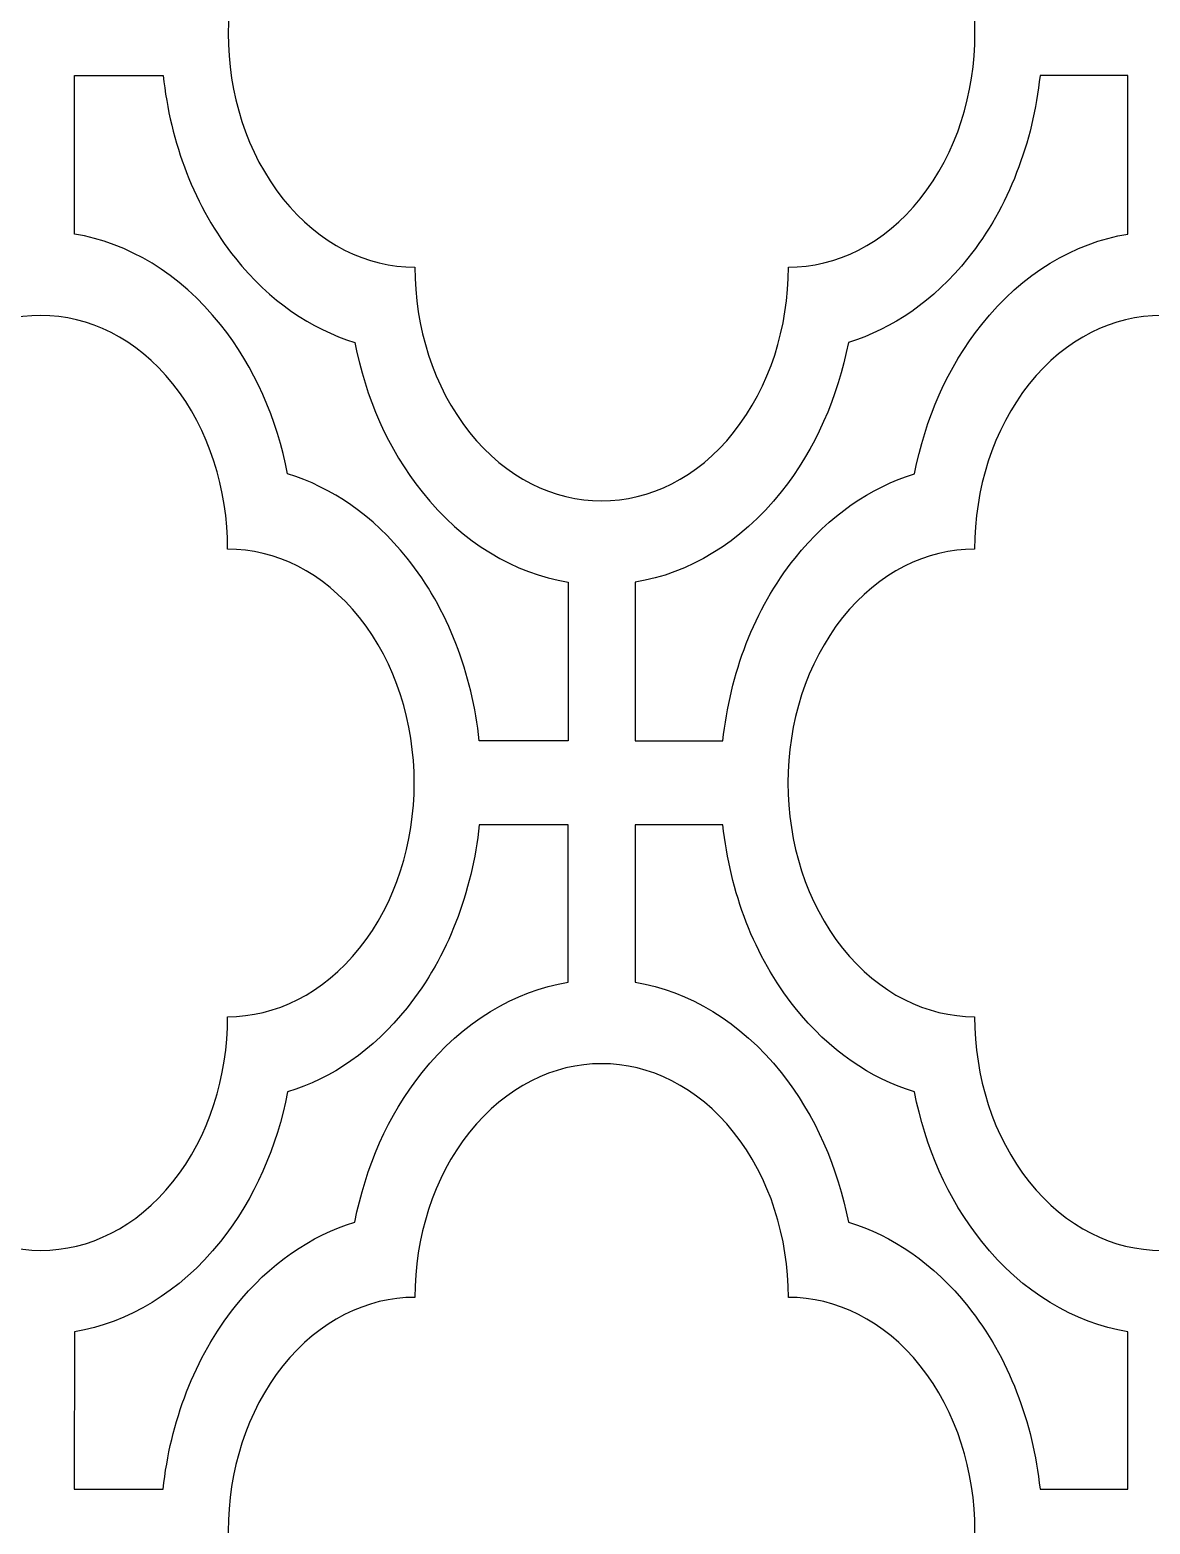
# Model space of a CAD drawing. Header units: centimetres. Extents: x -88 to 88, y -108 to 108.
# Drawn here: x -61.07 to -34.28, y -71.49 to -35.75 of the extents above; entities that cross this region are included whole.
import ezdxf

# ---------------------------------------------------------------- set-up
doc = ezdxf.new("R2010")
doc.units = ezdxf.units.CM
doc.header["$MEASUREMENT"] = 0
doc.layers.add('layer 1', color=7, linetype='Continuous')

msp = doc.modelspace()

# ---------------------------------------------------------------- linework, layer by layer
at = {"layer": 'layer 1', "color": 114}
for points, knots in [([(-51.86683, -30.23824), (-51.86634, -28.80758), (-51.43037, -27.37711), (-50.55893, -26.28581), (-50.55893, -26.28581), (-48.81504, -24.10196), (-45.98659, -24.10197), (-44.24272, -26.28581), (-44.24272, -26.28581), (-43.37128, -27.37711), (-42.9353, -28.80756), (-42.93481, -30.23824), (-42.93481, -30.23824), (-41.79237, -30.23884), (-40.65009, -30.78481), (-39.77865, -31.8761), (-39.77865, -31.8761), (-38.03478, -34.05994), (-38.03478, -37.60198), (-39.77865, -39.78581), (-39.77865, -39.78581), (-40.65003, -40.87703), (-41.79222, -41.42299), (-42.93458, -41.42367), (-42.93458, -41.42367), (-42.93507, -42.85441), (-43.37107, -44.28496), (-44.24256, -45.37631), (-44.24256, -45.37631), (-45.98652, -47.56026), (-48.81511, -47.56024), (-50.55908, -45.3763), (-50.55908, -45.3763), (-51.43056, -44.28496), (-51.86656, -42.85443), (-51.86704, -41.42369), (-51.86704, -41.42369), (-53.0094, -41.42301), (-54.1516, -40.87703), (-55.02298, -39.78581), (-55.02298, -39.78581), (-56.76686, -37.60198), (-56.76686, -34.05994), (-55.02298, -31.8761), (-55.02298, -31.8761), (-54.15155, -30.78481), (-53.00927, -30.23884), (-51.86683, -30.23824)], [0, 0, 0, 0, 0.07692308, 0.07692308, 0.07692308, 0.07692308, 0.15384615, 0.15384615, 0.15384615, 0.15384615, 0.23076923, 0.23076923, 0.23076923, 0.23076923, 0.30769231, 0.30769231, 0.30769231, 0.30769231, 0.38461538, 0.38461538, 0.38461538, 0.38461538, 0.46153846, 0.46153846, 0.46153846, 0.46153846, 0.53846154, 0.53846154, 0.53846154, 0.53846154, 0.61538462, 0.61538462, 0.61538462, 0.61538462, 0.69230769, 0.69230769, 0.69230769, 0.69230769, 0.76923077, 0.76923077, 0.76923077, 0.76923077, 0.84615385, 0.84615385, 0.84615385, 0.84615385, 1, 1, 1, 1]), ([(-48.20475, -52.75555), (-48.20475, -52.75555), (-48.20473, -48.96125), (-48.20473, -48.96125), (-48.20473, -48.96125), (-49.4817, -48.749), (-50.71506, -48.02861), (-51.69605, -46.80012), (-51.69605, -46.80012), (-52.51342, -45.77654), (-53.04909, -44.53353), (-53.30309, -43.22237), (-53.30309, -43.22237), (-54.35013, -42.90429), (-55.34273, -42.23343), (-56.16011, -41.20983), (-56.16011, -41.20983), (-57.14109, -39.98136), (-57.71634, -38.43687), (-57.88584, -36.83778), (-57.88584, -36.83778), (-57.88584, -36.83778), (-60.0081, -36.83781), (-60.0081, -36.83781), (-60.0081, -36.83781), (-60.0081, -36.83781), (-60.0081, -40.63189), (-60.0081, -40.63189), (-60.0081, -40.63189), (-58.73116, -40.84415), (-57.49778, -41.56452), (-56.51679, -42.793), (-56.51679, -42.793), (-55.69941, -43.8166), (-55.16371, -45.05961), (-54.90972, -46.3708), (-54.90972, -46.3708), (-53.8627, -46.68889), (-52.8701, -47.35971), (-52.05273, -48.38329), (-52.05273, -48.38329), (-51.07169, -49.61183), (-50.49643, -51.15642), (-50.32696, -52.75561), (-50.32696, -52.75561), (-50.32696, -52.75561), (-48.20475, -52.75555), (-48.20475, -52.75555)], [0, 0, 0, 0, 0.07692308, 0.07692308, 0.07692308, 0.07692308, 0.15384615, 0.15384615, 0.15384615, 0.15384615, 0.23076923, 0.23076923, 0.23076923, 0.23076923, 0.30769231, 0.30769231, 0.30769231, 0.30769231, 0.38461538, 0.38461538, 0.38461538, 0.38461538, 0.46153846, 0.46153846, 0.46153846, 0.46153846, 0.53846154, 0.53846154, 0.53846154, 0.53846154, 0.61538462, 0.61538462, 0.61538462, 0.61538462, 0.69230769, 0.69230769, 0.69230769, 0.69230769, 0.76923077, 0.76923077, 0.76923077, 0.76923077, 0.84615385, 0.84615385, 0.84615385, 0.84615385, 1, 1, 1, 1]), ([(-46.5969, -52.75555), (-46.59691, -51.49079), (-46.59693, -50.22602), (-46.59694, -48.96126), (-46.59694, -48.96126), (-45.31996, -48.74902), (-44.08659, -48.02863), (-43.10559, -46.80012), (-43.10559, -46.80012), (-42.28822, -45.77655), (-41.75251, -44.53353), (-41.49851, -43.22236), (-41.49851, -43.22236), (-40.45148, -42.90429), (-39.45889, -42.23341), (-38.64152, -41.20983), (-38.64152, -41.20983), (-37.66056, -39.98138), (-37.08527, -38.43691), (-36.91575, -36.83784), (-36.91575, -36.83784), (-36.91575, -36.83784), (-34.81855, -36.83784), (-34.81855, -36.83784), (-34.81855, -36.83784), (-34.81855, -36.83784), (-34.81855, -36.83784), (-34.81855, -36.83784), (-34.81855, -36.83784), (-34.81855, -36.83784), (-34.81855, -36.83785), (-34.81855, -36.83785), (-34.81855, -36.83785), (-34.81855, -36.83785), (-34.8185, -40.63213), (-34.8185, -40.63213), (-34.8185, -40.63213), (-36.09548, -40.84437), (-37.32885, -41.56476), (-38.30985, -42.79327), (-38.30985, -42.79327), (-39.12722, -43.81684), (-39.66293, -45.05986), (-39.91693, -46.37103), (-39.91693, -46.37103), (-40.96396, -46.6891), (-41.95655, -47.35999), (-42.77392, -48.38356), (-42.77392, -48.38356), (-43.75488, -49.61201), (-44.33017, -51.15648), (-44.49969, -52.75555), (-44.49969, -52.75555), (-44.49969, -52.75555), (-46.5969, -52.75555), (-46.5969, -52.75555)], [0, 0, 0, 0, 0.06666667, 0.06666667, 0.06666667, 0.06666667, 0.13333333, 0.13333333, 0.13333333, 0.13333333, 0.2, 0.2, 0.2, 0.2, 0.26666667, 0.26666667, 0.26666667, 0.26666667, 0.33333333, 0.33333333, 0.33333333, 0.33333333, 0.4, 0.4, 0.4, 0.4, 0.46666667, 0.46666667, 0.46666667, 0.46666667, 0.53333333, 0.53333333, 0.53333333, 0.53333333, 0.6, 0.6, 0.6, 0.6, 0.66666667, 0.66666667, 0.66666667, 0.66666667, 0.73333333, 0.73333333, 0.73333333, 0.73333333, 0.8, 0.8, 0.8, 0.8, 0.86666667, 0.86666667, 0.86666667, 0.86666667, 1, 1, 1, 1]), ([(-65.27803, -48.16944), (-65.27754, -46.73878), (-64.84157, -45.30831), (-63.97013, -44.21701), (-63.97013, -44.21701), (-62.22624, -42.03317), (-59.3978, -42.03318), (-57.65392, -44.21701), (-57.65392, -44.21701), (-56.78249, -45.30831), (-56.3465, -46.73876), (-56.34601, -48.16944), (-56.34601, -48.16944), (-55.20358, -48.17004), (-54.06129, -48.71601), (-53.18986, -49.8073), (-53.18986, -49.8073), (-51.44598, -51.99115), (-51.44598, -55.53318), (-53.18986, -57.71702), (-53.18986, -57.71702), (-54.06124, -58.80824), (-55.20342, -59.35419), (-56.34579, -59.35487), (-56.34579, -59.35487), (-56.34627, -60.78561), (-56.78227, -62.21616), (-57.65376, -63.30751), (-57.65376, -63.30751), (-59.39773, -65.49146), (-62.22632, -65.49144), (-63.97028, -63.3075), (-63.97028, -63.3075), (-64.84176, -62.21616), (-65.27776, -60.78563), (-65.27825, -59.3549), (-65.27825, -59.3549), (-66.42061, -59.35421), (-67.5628, -58.80824), (-68.43418, -57.71702), (-68.43418, -57.71702), (-70.17807, -55.53318), (-70.17807, -51.99115), (-68.43418, -49.8073), (-68.43418, -49.8073), (-67.56275, -48.71601), (-66.42048, -48.17004), (-65.27803, -48.16944)], [0, 0, 0, 0, 0.07692308, 0.07692308, 0.07692308, 0.07692308, 0.15384615, 0.15384615, 0.15384615, 0.15384615, 0.23076923, 0.23076923, 0.23076923, 0.23076923, 0.30769231, 0.30769231, 0.30769231, 0.30769231, 0.38461538, 0.38461538, 0.38461538, 0.38461538, 0.46153846, 0.46153846, 0.46153846, 0.46153846, 0.53846154, 0.53846154, 0.53846154, 0.53846154, 0.61538462, 0.61538462, 0.61538462, 0.61538462, 0.69230769, 0.69230769, 0.69230769, 0.69230769, 0.76923077, 0.76923077, 0.76923077, 0.76923077, 0.84615385, 0.84615385, 0.84615385, 0.84615385, 1, 1, 1, 1]), ([(-29.54861, -59.35515), (-29.5491, -60.78581), (-29.98507, -62.21628), (-30.85651, -63.30758), (-30.85651, -63.30758), (-32.6004, -65.49143), (-35.42885, -65.49142), (-37.17272, -63.30758), (-37.17272, -63.30758), (-38.04416, -62.21628), (-38.48014, -60.78584), (-38.48063, -59.35515), (-38.48063, -59.35515), (-39.62307, -59.35455), (-40.76535, -58.80858), (-41.63679, -57.7173), (-41.63679, -57.7173), (-43.38066, -55.53345), (-43.38066, -51.99141), (-41.63679, -49.80758), (-41.63679, -49.80758), (-40.76541, -48.71636), (-39.62322, -48.1704), (-38.48086, -48.16972), (-38.48086, -48.16972), (-38.48037, -46.73898), (-38.04437, -45.30843), (-37.17288, -44.21708), (-37.17288, -44.21708), (-35.42892, -42.03313), (-32.60033, -42.03315), (-30.85636, -44.21709), (-30.85636, -44.21709), (-29.98488, -45.30843), (-29.54888, -46.73896), (-29.5484, -48.1697), (-29.5484, -48.1697), (-28.40604, -48.17038), (-27.26384, -48.71636), (-26.39246, -49.80758), (-26.39246, -49.80758), (-24.64858, -51.99141), (-24.64858, -55.53345), (-26.39246, -57.7173), (-26.39246, -57.7173), (-27.26389, -58.80858), (-28.40617, -59.35455), (-29.54861, -59.35515)], [0, 0, 0, 0, 0.07692308, 0.07692308, 0.07692308, 0.07692308, 0.15384615, 0.15384615, 0.15384615, 0.15384615, 0.23076923, 0.23076923, 0.23076923, 0.23076923, 0.30769231, 0.30769231, 0.30769231, 0.30769231, 0.38461538, 0.38461538, 0.38461538, 0.38461538, 0.46153846, 0.46153846, 0.46153846, 0.46153846, 0.53846154, 0.53846154, 0.53846154, 0.53846154, 0.61538462, 0.61538462, 0.61538462, 0.61538462, 0.69230769, 0.69230769, 0.69230769, 0.69230769, 0.76923077, 0.76923077, 0.76923077, 0.76923077, 0.84615385, 0.84615385, 0.84615385, 0.84615385, 1, 1, 1, 1]), ([(-60.01701, -70.65545), (-60.01701, -70.65545), (-60.00814, -66.89247), (-60.00814, -66.89247), (-60.00814, -66.89247), (-58.73117, -66.68022), (-57.4978, -65.95983), (-56.51679, -64.73133), (-56.51679, -64.73133), (-55.69943, -63.70775), (-55.16372, -62.46474), (-54.90972, -61.15357), (-54.90972, -61.15357), (-53.86269, -60.83549), (-52.87009, -60.16461), (-52.05273, -59.14103), (-52.05273, -59.14103), (-51.07177, -57.91258), (-50.49647, -56.36812), (-50.32696, -54.76904), (-50.32696, -54.76904), (-50.32696, -54.76904), (-48.20474, -54.76904), (-48.20474, -54.76904), (-48.20474, -54.76904), (-48.20474, -54.76904), (-48.20469, -58.53201), (-48.20469, -58.53201), (-48.20469, -58.53201), (-49.48167, -58.74425), (-50.71504, -59.46464), (-51.69605, -60.69315), (-51.69605, -60.69315), (-52.51341, -61.71673), (-53.04912, -62.95974), (-53.30312, -64.27091), (-53.30312, -64.27091), (-54.35015, -64.58898), (-55.34274, -65.25987), (-56.16011, -66.28344), (-56.16011, -66.28344), (-57.14107, -67.51189), (-57.71637, -69.05636), (-57.88588, -70.65544), (-57.88588, -70.65544), (-57.88588, -70.65544), (-60.01701, -70.65545), (-60.01701, -70.65545)], [0, 0, 0, 0, 0.07692308, 0.07692308, 0.07692308, 0.07692308, 0.15384615, 0.15384615, 0.15384615, 0.15384615, 0.23076923, 0.23076923, 0.23076923, 0.23076923, 0.30769231, 0.30769231, 0.30769231, 0.30769231, 0.38461538, 0.38461538, 0.38461538, 0.38461538, 0.46153846, 0.46153846, 0.46153846, 0.46153846, 0.53846154, 0.53846154, 0.53846154, 0.53846154, 0.61538462, 0.61538462, 0.61538462, 0.61538462, 0.69230769, 0.69230769, 0.69230769, 0.69230769, 0.76923077, 0.76923077, 0.76923077, 0.76923077, 0.84615385, 0.84615385, 0.84615385, 0.84615385, 1, 1, 1, 1]), ([(-34.81855, -70.65545), (-34.81855, -70.65545), (-36.91579, -70.65549), (-36.91579, -70.65549), (-36.91579, -70.65549), (-37.08529, -69.0564), (-37.66054, -67.51192), (-38.64152, -66.28344), (-38.64152, -66.28344), (-39.45891, -65.25984), (-40.4515, -64.58898), (-41.49855, -64.2709), (-41.49855, -64.2709), (-41.75254, -62.95974), (-42.28821, -61.71674), (-43.10559, -60.69315), (-43.10559, -60.69315), (-44.08658, -59.46467), (-45.31994, -58.74427), (-46.5969, -58.53202), (-46.5969, -58.53202), (-46.5969, -58.53202), (-46.59689, -54.76902), (-46.59689, -54.76902), (-46.59689, -54.76902), (-46.59689, -54.76902), (-44.49969, -54.76898), (-44.49969, -54.76898), (-44.49969, -54.76898), (-44.33022, -56.36817), (-43.75495, -57.91276), (-42.77392, -59.1413), (-42.77392, -59.1413), (-41.95654, -60.16489), (-40.96395, -60.8357), (-39.91693, -61.15379), (-39.91693, -61.15379), (-39.66293, -62.46498), (-39.12724, -63.708), (-38.30985, -64.73159), (-38.30985, -64.73159), (-37.32886, -65.96008), (-36.09549, -66.68045), (-34.81855, -66.8927), (-34.81855, -66.8927), (-34.81855, -66.8927), (-34.81855, -69.62257), (-34.81855, -69.62257), (-34.81855, -69.62257), (-34.81855, -69.62257), (-34.81855, -70.65545), (-34.81855, -70.65545)], [0, 0, 0, 0, 0.07142857, 0.07142857, 0.07142857, 0.07142857, 0.14285714, 0.14285714, 0.14285714, 0.14285714, 0.21428571, 0.21428571, 0.21428571, 0.21428571, 0.28571429, 0.28571429, 0.28571429, 0.28571429, 0.35714286, 0.35714286, 0.35714286, 0.35714286, 0.42857143, 0.42857143, 0.42857143, 0.42857143, 0.5, 0.5, 0.5, 0.5, 0.57142857, 0.57142857, 0.57142857, 0.57142857, 0.64285714, 0.64285714, 0.64285714, 0.64285714, 0.71428571, 0.71428571, 0.71428571, 0.71428571, 0.78571429, 0.78571429, 0.78571429, 0.78571429, 0.85714286, 0.85714286, 0.85714286, 0.85714286, 1, 1, 1, 1]), ([(-42.93481, -77.25504), (-42.9353, -78.68569), (-43.37127, -80.11616), (-44.24271, -81.20746), (-44.24271, -81.20746), (-45.98659, -83.39131), (-48.81504, -83.3913), (-50.55892, -81.20746), (-50.55892, -81.20746), (-51.43035, -80.11616), (-51.86634, -78.68572), (-51.86683, -77.25504), (-51.86683, -77.25504), (-53.00926, -77.25443), (-54.15155, -76.70846), (-55.02298, -75.61718), (-55.02298, -75.61718), (-56.76686, -73.43333), (-56.76686, -69.8913), (-55.02298, -67.70746), (-55.02298, -67.70746), (-54.1516, -66.61624), (-53.00941, -66.07028), (-51.86705, -66.0696), (-51.86705, -66.0696), (-51.86657, -64.63886), (-51.43056, -63.20832), (-50.55908, -62.11696), (-50.55908, -62.11696), (-48.81511, -59.93301), (-45.98652, -59.93304), (-44.24256, -62.11697), (-44.24256, -62.11697), (-43.37108, -63.20832), (-42.93508, -64.63884), (-42.93459, -66.06958), (-42.93459, -66.06958), (-41.79223, -66.07026), (-40.65003, -66.61624), (-39.77865, -67.70746), (-39.77865, -67.70746), (-38.03477, -69.8913), (-38.03477, -73.43333), (-39.77865, -75.61718), (-39.77865, -75.61718), (-40.65009, -76.70846), (-41.79236, -77.25443), (-42.93481, -77.25504)], [0, 0, 0, 0, 0.07692308, 0.07692308, 0.07692308, 0.07692308, 0.15384615, 0.15384615, 0.15384615, 0.15384615, 0.23076923, 0.23076923, 0.23076923, 0.23076923, 0.30769231, 0.30769231, 0.30769231, 0.30769231, 0.38461538, 0.38461538, 0.38461538, 0.38461538, 0.46153846, 0.46153846, 0.46153846, 0.46153846, 0.53846154, 0.53846154, 0.53846154, 0.53846154, 0.61538462, 0.61538462, 0.61538462, 0.61538462, 0.69230769, 0.69230769, 0.69230769, 0.69230769, 0.76923077, 0.76923077, 0.76923077, 0.76923077, 0.84615385, 0.84615385, 0.84615385, 0.84615385, 1, 1, 1, 1])]:
    msp.add_open_spline(points, degree=3, knots=knots, dxfattribs=at)
at = {"layer": 'layer 1', "color": 250, "lineweight": 9}
for points, knots in [([(-51.86683, -30.23824), (-51.86634, -28.80758), (-51.43037, -27.37711), (-50.55893, -26.28581), (-50.55893, -26.28581), (-48.81504, -24.10196), (-45.98659, -24.10197), (-44.24272, -26.28581), (-44.24272, -26.28581), (-43.37128, -27.37711), (-42.9353, -28.80756), (-42.93481, -30.23824), (-42.93481, -30.23824), (-41.79237, -30.23884), (-40.65009, -30.78481), (-39.77865, -31.8761), (-39.77865, -31.8761), (-38.03478, -34.05994), (-38.03478, -37.60198), (-39.77865, -39.78581), (-39.77865, -39.78581), (-40.65003, -40.87703), (-41.79222, -41.42299), (-42.93458, -41.42367), (-42.93458, -41.42367), (-42.93507, -42.85441), (-43.37107, -44.28496), (-44.24256, -45.37631), (-44.24256, -45.37631), (-45.98652, -47.56026), (-48.81511, -47.56024), (-50.55908, -45.3763), (-50.55908, -45.3763), (-51.43056, -44.28496), (-51.86656, -42.85443), (-51.86704, -41.42369), (-51.86704, -41.42369), (-53.0094, -41.42301), (-54.1516, -40.87703), (-55.02298, -39.78581), (-55.02298, -39.78581), (-56.76686, -37.60198), (-56.76686, -34.05994), (-55.02298, -31.8761), (-55.02298, -31.8761), (-54.15155, -30.78481), (-53.00927, -30.23884), (-51.86683, -30.23824)], [0, 0, 0, 0, 0.07692308, 0.07692308, 0.07692308, 0.07692308, 0.15384615, 0.15384615, 0.15384615, 0.15384615, 0.23076923, 0.23076923, 0.23076923, 0.23076923, 0.30769231, 0.30769231, 0.30769231, 0.30769231, 0.38461538, 0.38461538, 0.38461538, 0.38461538, 0.46153846, 0.46153846, 0.46153846, 0.46153846, 0.53846154, 0.53846154, 0.53846154, 0.53846154, 0.61538462, 0.61538462, 0.61538462, 0.61538462, 0.69230769, 0.69230769, 0.69230769, 0.69230769, 0.76923077, 0.76923077, 0.76923077, 0.76923077, 0.84615385, 0.84615385, 0.84615385, 0.84615385, 1, 1, 1, 1]), ([(-48.20475, -52.75555), (-48.20475, -52.75555), (-48.20473, -48.96125), (-48.20473, -48.96125), (-48.20473, -48.96125), (-49.4817, -48.749), (-50.71506, -48.02861), (-51.69605, -46.80012), (-51.69605, -46.80012), (-52.51342, -45.77654), (-53.04909, -44.53353), (-53.30309, -43.22237), (-53.30309, -43.22237), (-54.35013, -42.90429), (-55.34273, -42.23343), (-56.16011, -41.20983), (-56.16011, -41.20983), (-57.14109, -39.98136), (-57.71634, -38.43687), (-57.88584, -36.83778), (-57.88584, -36.83778), (-57.88584, -36.83778), (-60.0081, -36.83781), (-60.0081, -36.83781), (-60.0081, -36.83781), (-60.0081, -36.83781), (-60.0081, -40.63189), (-60.0081, -40.63189), (-60.0081, -40.63189), (-58.73116, -40.84415), (-57.49778, -41.56452), (-56.51679, -42.793), (-56.51679, -42.793), (-55.69941, -43.8166), (-55.16371, -45.05961), (-54.90972, -46.3708), (-54.90972, -46.3708), (-53.8627, -46.68889), (-52.8701, -47.35971), (-52.05273, -48.38329), (-52.05273, -48.38329), (-51.07169, -49.61183), (-50.49643, -51.15642), (-50.32696, -52.75561), (-50.32696, -52.75561), (-50.32696, -52.75561), (-48.20475, -52.75555), (-48.20475, -52.75555)], [0, 0, 0, 0, 0.07692308, 0.07692308, 0.07692308, 0.07692308, 0.15384615, 0.15384615, 0.15384615, 0.15384615, 0.23076923, 0.23076923, 0.23076923, 0.23076923, 0.30769231, 0.30769231, 0.30769231, 0.30769231, 0.38461538, 0.38461538, 0.38461538, 0.38461538, 0.46153846, 0.46153846, 0.46153846, 0.46153846, 0.53846154, 0.53846154, 0.53846154, 0.53846154, 0.61538462, 0.61538462, 0.61538462, 0.61538462, 0.69230769, 0.69230769, 0.69230769, 0.69230769, 0.76923077, 0.76923077, 0.76923077, 0.76923077, 0.84615385, 0.84615385, 0.84615385, 0.84615385, 1, 1, 1, 1]), ([(-46.5969, -52.75555), (-46.59691, -51.49079), (-46.59693, -50.22602), (-46.59694, -48.96126), (-46.59694, -48.96126), (-45.31996, -48.74902), (-44.08659, -48.02863), (-43.10559, -46.80012), (-43.10559, -46.80012), (-42.28822, -45.77655), (-41.75251, -44.53353), (-41.49851, -43.22236), (-41.49851, -43.22236), (-40.45148, -42.90429), (-39.45889, -42.23341), (-38.64152, -41.20983), (-38.64152, -41.20983), (-37.66056, -39.98138), (-37.08527, -38.43691), (-36.91575, -36.83784), (-36.91575, -36.83784), (-36.91575, -36.83784), (-34.81855, -36.83784), (-34.81855, -36.83784), (-34.81855, -36.83784), (-34.81855, -36.83784), (-34.81855, -36.83784), (-34.81855, -36.83784), (-34.81855, -36.83784), (-34.81855, -36.83784), (-34.81855, -36.83785), (-34.81855, -36.83785), (-34.81855, -36.83785), (-34.81855, -36.83785), (-34.8185, -40.63213), (-34.8185, -40.63213), (-34.8185, -40.63213), (-36.09548, -40.84437), (-37.32885, -41.56476), (-38.30985, -42.79327), (-38.30985, -42.79327), (-39.12722, -43.81684), (-39.66293, -45.05986), (-39.91693, -46.37103), (-39.91693, -46.37103), (-40.96396, -46.6891), (-41.95655, -47.35999), (-42.77392, -48.38356), (-42.77392, -48.38356), (-43.75488, -49.61201), (-44.33017, -51.15648), (-44.49969, -52.75555), (-44.49969, -52.75555), (-44.49969, -52.75555), (-46.5969, -52.75555), (-46.5969, -52.75555)], [0, 0, 0, 0, 0.06666667, 0.06666667, 0.06666667, 0.06666667, 0.13333333, 0.13333333, 0.13333333, 0.13333333, 0.2, 0.2, 0.2, 0.2, 0.26666667, 0.26666667, 0.26666667, 0.26666667, 0.33333333, 0.33333333, 0.33333333, 0.33333333, 0.4, 0.4, 0.4, 0.4, 0.46666667, 0.46666667, 0.46666667, 0.46666667, 0.53333333, 0.53333333, 0.53333333, 0.53333333, 0.6, 0.6, 0.6, 0.6, 0.66666667, 0.66666667, 0.66666667, 0.66666667, 0.73333333, 0.73333333, 0.73333333, 0.73333333, 0.8, 0.8, 0.8, 0.8, 0.86666667, 0.86666667, 0.86666667, 0.86666667, 1, 1, 1, 1]), ([(-65.27803, -48.16944), (-65.27754, -46.73878), (-64.84157, -45.30831), (-63.97013, -44.21701), (-63.97013, -44.21701), (-62.22624, -42.03317), (-59.3978, -42.03318), (-57.65392, -44.21701), (-57.65392, -44.21701), (-56.78249, -45.30831), (-56.3465, -46.73876), (-56.34601, -48.16944), (-56.34601, -48.16944), (-55.20358, -48.17004), (-54.06129, -48.71601), (-53.18986, -49.8073), (-53.18986, -49.8073), (-51.44598, -51.99115), (-51.44598, -55.53318), (-53.18986, -57.71702), (-53.18986, -57.71702), (-54.06124, -58.80824), (-55.20342, -59.35419), (-56.34579, -59.35487), (-56.34579, -59.35487), (-56.34627, -60.78561), (-56.78227, -62.21616), (-57.65376, -63.30751), (-57.65376, -63.30751), (-59.39773, -65.49146), (-62.22632, -65.49144), (-63.97028, -63.3075), (-63.97028, -63.3075), (-64.84176, -62.21616), (-65.27776, -60.78563), (-65.27825, -59.3549), (-65.27825, -59.3549), (-66.42061, -59.35421), (-67.5628, -58.80824), (-68.43418, -57.71702), (-68.43418, -57.71702), (-70.17807, -55.53318), (-70.17807, -51.99115), (-68.43418, -49.8073), (-68.43418, -49.8073), (-67.56275, -48.71601), (-66.42048, -48.17004), (-65.27803, -48.16944)], [0, 0, 0, 0, 0.07692308, 0.07692308, 0.07692308, 0.07692308, 0.15384615, 0.15384615, 0.15384615, 0.15384615, 0.23076923, 0.23076923, 0.23076923, 0.23076923, 0.30769231, 0.30769231, 0.30769231, 0.30769231, 0.38461538, 0.38461538, 0.38461538, 0.38461538, 0.46153846, 0.46153846, 0.46153846, 0.46153846, 0.53846154, 0.53846154, 0.53846154, 0.53846154, 0.61538462, 0.61538462, 0.61538462, 0.61538462, 0.69230769, 0.69230769, 0.69230769, 0.69230769, 0.76923077, 0.76923077, 0.76923077, 0.76923077, 0.84615385, 0.84615385, 0.84615385, 0.84615385, 1, 1, 1, 1]), ([(-29.54861, -59.35515), (-29.5491, -60.78581), (-29.98507, -62.21628), (-30.85651, -63.30758), (-30.85651, -63.30758), (-32.6004, -65.49143), (-35.42885, -65.49142), (-37.17272, -63.30758), (-37.17272, -63.30758), (-38.04416, -62.21628), (-38.48014, -60.78584), (-38.48063, -59.35515), (-38.48063, -59.35515), (-39.62307, -59.35455), (-40.76535, -58.80858), (-41.63679, -57.7173), (-41.63679, -57.7173), (-43.38066, -55.53345), (-43.38066, -51.99141), (-41.63679, -49.80758), (-41.63679, -49.80758), (-40.76541, -48.71636), (-39.62322, -48.1704), (-38.48086, -48.16972), (-38.48086, -48.16972), (-38.48037, -46.73898), (-38.04437, -45.30843), (-37.17288, -44.21708), (-37.17288, -44.21708), (-35.42892, -42.03313), (-32.60033, -42.03315), (-30.85636, -44.21709), (-30.85636, -44.21709), (-29.98488, -45.30843), (-29.54888, -46.73896), (-29.5484, -48.1697), (-29.5484, -48.1697), (-28.40604, -48.17038), (-27.26384, -48.71636), (-26.39246, -49.80758), (-26.39246, -49.80758), (-24.64858, -51.99141), (-24.64858, -55.53345), (-26.39246, -57.7173), (-26.39246, -57.7173), (-27.26389, -58.80858), (-28.40617, -59.35455), (-29.54861, -59.35515)], [0, 0, 0, 0, 0.07692308, 0.07692308, 0.07692308, 0.07692308, 0.15384615, 0.15384615, 0.15384615, 0.15384615, 0.23076923, 0.23076923, 0.23076923, 0.23076923, 0.30769231, 0.30769231, 0.30769231, 0.30769231, 0.38461538, 0.38461538, 0.38461538, 0.38461538, 0.46153846, 0.46153846, 0.46153846, 0.46153846, 0.53846154, 0.53846154, 0.53846154, 0.53846154, 0.61538462, 0.61538462, 0.61538462, 0.61538462, 0.69230769, 0.69230769, 0.69230769, 0.69230769, 0.76923077, 0.76923077, 0.76923077, 0.76923077, 0.84615385, 0.84615385, 0.84615385, 0.84615385, 1, 1, 1, 1]), ([(-60.01701, -70.65545), (-60.01701, -70.65545), (-60.00814, -66.89247), (-60.00814, -66.89247), (-60.00814, -66.89247), (-58.73117, -66.68022), (-57.4978, -65.95983), (-56.51679, -64.73133), (-56.51679, -64.73133), (-55.69943, -63.70775), (-55.16372, -62.46474), (-54.90972, -61.15357), (-54.90972, -61.15357), (-53.86269, -60.83549), (-52.87009, -60.16461), (-52.05273, -59.14103), (-52.05273, -59.14103), (-51.07177, -57.91258), (-50.49647, -56.36812), (-50.32696, -54.76904), (-50.32696, -54.76904), (-50.32696, -54.76904), (-48.20474, -54.76904), (-48.20474, -54.76904), (-48.20474, -54.76904), (-48.20474, -54.76904), (-48.20469, -58.53201), (-48.20469, -58.53201), (-48.20469, -58.53201), (-49.48167, -58.74425), (-50.71504, -59.46464), (-51.69605, -60.69315), (-51.69605, -60.69315), (-52.51341, -61.71673), (-53.04912, -62.95974), (-53.30312, -64.27091), (-53.30312, -64.27091), (-54.35015, -64.58898), (-55.34274, -65.25987), (-56.16011, -66.28344), (-56.16011, -66.28344), (-57.14107, -67.51189), (-57.71637, -69.05636), (-57.88588, -70.65544), (-57.88588, -70.65544), (-57.88588, -70.65544), (-60.01701, -70.65545), (-60.01701, -70.65545)], [0, 0, 0, 0, 0.07692308, 0.07692308, 0.07692308, 0.07692308, 0.15384615, 0.15384615, 0.15384615, 0.15384615, 0.23076923, 0.23076923, 0.23076923, 0.23076923, 0.30769231, 0.30769231, 0.30769231, 0.30769231, 0.38461538, 0.38461538, 0.38461538, 0.38461538, 0.46153846, 0.46153846, 0.46153846, 0.46153846, 0.53846154, 0.53846154, 0.53846154, 0.53846154, 0.61538462, 0.61538462, 0.61538462, 0.61538462, 0.69230769, 0.69230769, 0.69230769, 0.69230769, 0.76923077, 0.76923077, 0.76923077, 0.76923077, 0.84615385, 0.84615385, 0.84615385, 0.84615385, 1, 1, 1, 1]), ([(-34.81855, -70.65545), (-34.81855, -70.65545), (-36.91579, -70.65549), (-36.91579, -70.65549), (-36.91579, -70.65549), (-37.08529, -69.0564), (-37.66054, -67.51192), (-38.64152, -66.28344), (-38.64152, -66.28344), (-39.45891, -65.25984), (-40.4515, -64.58898), (-41.49855, -64.2709), (-41.49855, -64.2709), (-41.75254, -62.95974), (-42.28821, -61.71674), (-43.10559, -60.69315), (-43.10559, -60.69315), (-44.08658, -59.46467), (-45.31994, -58.74427), (-46.5969, -58.53202), (-46.5969, -58.53202), (-46.5969, -58.53202), (-46.59689, -54.76902), (-46.59689, -54.76902), (-46.59689, -54.76902), (-46.59689, -54.76902), (-44.49969, -54.76898), (-44.49969, -54.76898), (-44.49969, -54.76898), (-44.33022, -56.36817), (-43.75495, -57.91276), (-42.77392, -59.1413), (-42.77392, -59.1413), (-41.95654, -60.16489), (-40.96395, -60.8357), (-39.91693, -61.15379), (-39.91693, -61.15379), (-39.66293, -62.46498), (-39.12724, -63.708), (-38.30985, -64.73159), (-38.30985, -64.73159), (-37.32886, -65.96008), (-36.09549, -66.68045), (-34.81855, -66.8927), (-34.81855, -66.8927), (-34.81855, -66.8927), (-34.81855, -69.62257), (-34.81855, -69.62257), (-34.81855, -69.62257), (-34.81855, -69.62257), (-34.81855, -70.65545), (-34.81855, -70.65545)], [0, 0, 0, 0, 0.07142857, 0.07142857, 0.07142857, 0.07142857, 0.14285714, 0.14285714, 0.14285714, 0.14285714, 0.21428571, 0.21428571, 0.21428571, 0.21428571, 0.28571429, 0.28571429, 0.28571429, 0.28571429, 0.35714286, 0.35714286, 0.35714286, 0.35714286, 0.42857143, 0.42857143, 0.42857143, 0.42857143, 0.5, 0.5, 0.5, 0.5, 0.57142857, 0.57142857, 0.57142857, 0.57142857, 0.64285714, 0.64285714, 0.64285714, 0.64285714, 0.71428571, 0.71428571, 0.71428571, 0.71428571, 0.78571429, 0.78571429, 0.78571429, 0.78571429, 0.85714286, 0.85714286, 0.85714286, 0.85714286, 1, 1, 1, 1]), ([(-42.93481, -77.25504), (-42.9353, -78.68569), (-43.37127, -80.11616), (-44.24271, -81.20746), (-44.24271, -81.20746), (-45.98659, -83.39131), (-48.81504, -83.3913), (-50.55892, -81.20746), (-50.55892, -81.20746), (-51.43035, -80.11616), (-51.86634, -78.68572), (-51.86683, -77.25504), (-51.86683, -77.25504), (-53.00926, -77.25443), (-54.15155, -76.70846), (-55.02298, -75.61718), (-55.02298, -75.61718), (-56.76686, -73.43333), (-56.76686, -69.8913), (-55.02298, -67.70746), (-55.02298, -67.70746), (-54.1516, -66.61624), (-53.00941, -66.07028), (-51.86705, -66.0696), (-51.86705, -66.0696), (-51.86657, -64.63886), (-51.43056, -63.20832), (-50.55908, -62.11696), (-50.55908, -62.11696), (-48.81511, -59.93301), (-45.98652, -59.93304), (-44.24256, -62.11697), (-44.24256, -62.11697), (-43.37108, -63.20832), (-42.93508, -64.63884), (-42.93459, -66.06958), (-42.93459, -66.06958), (-41.79223, -66.07026), (-40.65003, -66.61624), (-39.77865, -67.70746), (-39.77865, -67.70746), (-38.03477, -69.8913), (-38.03477, -73.43333), (-39.77865, -75.61718), (-39.77865, -75.61718), (-40.65009, -76.70846), (-41.79236, -77.25443), (-42.93481, -77.25504)], [0, 0, 0, 0, 0.07692308, 0.07692308, 0.07692308, 0.07692308, 0.15384615, 0.15384615, 0.15384615, 0.15384615, 0.23076923, 0.23076923, 0.23076923, 0.23076923, 0.30769231, 0.30769231, 0.30769231, 0.30769231, 0.38461538, 0.38461538, 0.38461538, 0.38461538, 0.46153846, 0.46153846, 0.46153846, 0.46153846, 0.53846154, 0.53846154, 0.53846154, 0.53846154, 0.61538462, 0.61538462, 0.61538462, 0.61538462, 0.69230769, 0.69230769, 0.69230769, 0.69230769, 0.76923077, 0.76923077, 0.76923077, 0.76923077, 0.84615385, 0.84615385, 0.84615385, 0.84615385, 1, 1, 1, 1])]:
    msp.add_open_spline(points, degree=3, knots=knots, dxfattribs=at)

doc.saveas('drawing.dxf')
